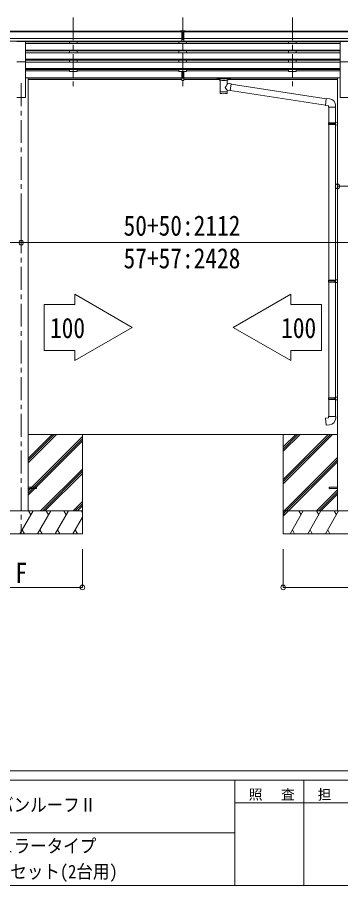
# Model space of a CAD drawing. Units: millimetres, scale not verified. Extents: x -23110 to 2444, y -5820 to 5820.
# Drawn here: x -4708 to -2596, y -5820 to -147 of the extents above; entities that cross this region are included whole.
import ezdxf
from ezdxf.enums import TextEntityAlignment as Align

# ---------------------------------------------------------------- set-up
doc = ezdxf.new("R2010")
doc.units = ezdxf.units.MM
doc.header["$LTSCALE"] = 30
doc.header["$PDMODE"] = 32
doc.header["$PDSIZE"] = 30
doc.linetypes.add('CHAIN1', pattern=[8, 5, -1, 1, -1])
for name, color, linetype, lineweight in [('0-0_0', 7, 'Continuous', 9), ('0-1_本体', 5, 'CHAIN1', 9), ('0-3_ELV2', 4, 'Continuous', 9), ('0-6_OTH_LINE', 6, 'Continuous', 9), ('0-9_OUTLINE', 7, 'Continuous', 9), ('F-0_240', 7, 'Continuous', 9)]:
    doc.layers.add(name, color=color, linetype=linetype, lineweight=lineweight)
doc.styles.add('ＭＳ ゴシック', font='')
doc.styles.get('ＭＳ ゴシック').set_extended_font_data('MS Gothic')

msp = doc.modelspace()

# ---------------------------------------------------------------- linework, layer by layer
at = {"layer": '0-0_0'}
for p, q in [((-2616.51, -2871.4), (-4638.11, -2871.4)), ((-4638.11, -3057.03), (-4452.48, -2871.4)), ((-4638.11, -3042.89), (-4466.63, -2871.4)), ((-4638.11, -3028.75), (-4480.77, -2871.4)), ((-4638.11, -3240.88), (-4283.31, -2886.08)), ((-4283.31, -2871.4), (-4283.31, -3521.4)), ((-2971.31, -3165.58), (-2677.13, -2871.4)), ((-2971.31, -3179.72), (-2662.99, -2871.4)), ((-2971.31, -3193.86), (-2648.85, -2871.4)), ((-2971.31, -2981.73), (-2860.98, -2871.4)), ((-2971.31, -2967.59), (-2875.13, -2871.4)), ((-2971.31, -2953.45), (-2889.27, -2871.4)), ((-4638.11, -3255.02), (-4283.31, -2900.22)), ((-4635.85, -3266.9), (-4283.31, -2914.36)), ((-2971.31, -3377.71), (-2616.51, -3022.91)), ((-2971.31, -3391.85), (-2616.51, -3037.05)), ((-2971.31, -3405.99), (-2616.51, -3051.2)), ((-4556.51, -3371.4), (-4283.31, -3098.21)), ((-4542.36, -3371.4), (-4283.31, -3112.35)), ((-4528.22, -3371.4), (-4283.31, -3126.5)), ((-2752.87, -3371.4), (-2616.51, -3235.04)), ((-2738.73, -3371.4), (-2616.51, -3249.19)), ((-2724.59, -3371.4), (-2616.51, -3263.33)), ((-4344.37, -3371.4), (-4283.31, -3310.34)), ((-4330.23, -3371.4), (-4283.31, -3324.49)), ((-4316.09, -3371.4), (-4283.31, -3338.63)), ((-4283.31, -3371.4), (-5083.31, -3371.4)), ((-4692.16, -3521.4), (-4605.56, -3371.4)), ((-4620.56, -3397.38), (-4635.56, -3371.4)), ((-4576.69, -3521.4), (-4490.09, -3371.4)), ((-4505.09, -3397.38), (-4520.09, -3371.4)), ((-4461.22, -3521.4), (-4374.61, -3371.4)), ((-4404.62, -3371.4), (-4389.62, -3397.38)), ((-4289.15, -3371.4), (-4283.31, -3381.5)), ((-2171.31, -3371.4), (-2971.31, -3371.4)), ((-2971.31, -3398.9), (-2955.44, -3371.4)), ((-2926.57, -3521.4), (-2839.97, -3371.4)), ((-2854.97, -3397.38), (-2869.97, -3371.4)), ((-2811.1, -3521.4), (-2724.5, -3371.4)), ((-2739.5, -3397.38), (-2754.5, -3371.4)), ((-2695.63, -3521.4), (-2609.03, -3371.4)), ((-2624.03, -3397.38), (-2639.03, -3371.4)), ((-4345.75, -3521.4), (-4283.31, -3413.26)), ((-4677.16, -3495.42), (-4662.16, -3521.4)), ((-4561.69, -3495.42), (-4546.69, -3521.4)), ((-4446.22, -3495.42), (-4431.22, -3521.4)), ((-4330.75, -3495.42), (-4315.75, -3521.4)), ((-2911.57, -3495.42), (-2896.57, -3521.4)), ((-2796.1, -3495.42), (-2781.1, -3521.4)), ((-2680.63, -3495.42), (-2665.63, -3521.4))]:
    msp.add_line(p, q, dxfattribs=at)
for points in [[(-5083.31, -2871.4), (-5083.31, -3521.4), (-4283.31, -3521.4)], [(-2971.31, -2871.4), (-2971.31, -3521.4), (-2171.31, -3521.4)]]:
    msp.add_lwpolyline(points, dxfattribs=at)
at = {"layer": '0-1_本体'}
for p, q in [((-4343.31, -147), (-4343.31, -624.52)), ((-3627.31, -147), (-3627.31, -624.52)), ((-2911.31, -147), (-2911.31, -624.52)), ((-4683.31, -577.83), (-4683.31, -3521.4))]:
    msp.add_line(p, q, dxfattribs=at)
at = {"layer": '0-3_ELV2'}
for p, q in [((-8632.81, -236.12), (-3643.81, -236.12)), ((-8632.81, -241.34), (-3643.81, -241.34)), ((-3643.81, -242.55), (-3643.81, -234.71)), ((-3643.81, -242.55), (-3633.81, -242.55)), ((-3627.31, -243.37), (-3633.81, -242.97)), ((-3633.81, -244.55), (-3620.81, -244.55)), ((-3620.81, -243.03), (-3627.31, -243.35)), ((-3620.81, -306.18), (-3620.81, -240.9)), ((-3610.81, -236.12), (1378.19, -236.12)), ((-3610.81, -241.34), (1378.19, -241.34)), ((-3633.81, -284.87), (-8632.81, -284.87)), ((-3633.81, -302.72), (-8632.81, -302.72)), ((-4710.81, -305.15), (-4655.81, -305.15)), ((-4655.81, -436.95), (-4655.81, -305.15)), ((-4655.81, -305.97), (-3633.81, -305.97)), ((-4655.81, -318.48), (-2598.81, -318.48)), ((-4368.31, -305.97), (-4368.31, -318.48)), ((-4318.31, -305.97), (-4318.31, -318.38)), ((-3652.31, -305.97), (-3652.31, -318.48)), ((-3633.81, -286.07), (-3627.31, -286.24)), ((-3633.81, -305.12), (-3627.31, -305.52)), ((-3627.31, -286.24), (-3620.81, -286.07)), ((-3627.31, -305.52), (-3620.81, -305.12)), ((-3627.31, -318.48), (-3627.31, -366.17)), ((1378.19, -284.87), (-3620.81, -284.87)), ((1378.19, -302.72), (-3620.81, -302.72)), ((-3620.81, -305.97), (-2598.81, -305.97)), ((-3602.31, -305.97), (-3602.31, -318.38)), ((-2936.31, -305.97), (-2936.31, -318.48)), ((-2886.31, -305.97), (-2886.31, -318.38)), ((-2598.81, -436.95), (-2598.81, -305.15)), ((-2598.81, -305.15), (-2543.81, -305.15)), ((-2598.81, -360.36), (-4655.81, -360.36)), ((-2598.81, -361.85), (-4655.81, -361.85)), ((-2598.81, -366.17), (-4655.81, -366.17)), ((-2598.81, -379.03), (-4655.81, -379.03)), ((-4368.31, -366.17), (-4368.31, -379.03)), ((-4318.31, -366.17), (-4318.31, -379.03)), ((-3652.31, -366.17), (-3652.31, -379.03)), ((-3627.31, -379.03), (-3627.31, -426.72)), ((-3602.31, -366.17), (-3602.31, -379.03)), ((-2936.31, -366.17), (-2936.31, -379.03)), ((-2886.31, -366.17), (-2886.31, -379.03)), ((-4710.81, -436.95), (-4655.81, -436.95)), ((-2598.81, -420.91), (-4655.81, -420.91)), ((-2598.81, -422.4), (-4655.81, -422.4)), ((-2598.81, -426.72), (-4655.81, -426.72)), ((-4655.81, -436.95), (-4655.81, -671.4)), ((-2598.81, -439.58), (-4655.81, -439.58)), ((-4368.31, -426.72), (-4368.31, -439.48)), ((-4318.31, -426.72), (-4318.31, -439.58)), ((-3652.31, -426.72), (-3652.31, -439.48)), ((-3627.31, -439.58), (-3627.31, -487.27)), ((-3602.31, -426.72), (-3602.31, -439.58)), ((-2936.31, -426.72), (-2936.31, -439.48)), ((-2886.31, -426.72), (-2886.31, -439.58)), ((-2598.81, -436.95), (-2598.81, -671.4)), ((-2598.81, -436.95), (-2543.81, -436.95)), ((-2598.81, -481.45), (-4655.81, -481.45)), ((-2598.81, -482.95), (-4655.81, -482.95)), ((-2598.81, -487.27), (-4655.81, -487.27)), ((-4655.81, -495.81), (-4368.31, -495.81)), ((-4368.31, -487.27), (-4368.31, -500.76)), ((-4318.31, -500.76), (-4368.31, -500.76)), ((-4318.31, -487.27), (-4318.31, -500.76)), ((-3652.31, -495.81), (-4318.31, -495.81)), ((-3652.31, -487.27), (-3652.31, -500.76)), ((-3602.31, -500.76), (-3652.31, -500.76)), ((-3633.81, -560.48), (-3633.81, -500.76)), ((-3620.81, -560.48), (-3620.81, -500.76)), ((-3602.31, -487.27), (-3602.31, -500.76)), ((-2936.31, -495.81), (-3602.31, -495.81)), ((-2936.31, -487.27), (-2936.31, -500.76)), ((-2886.31, -500.76), (-2936.31, -500.76)), ((-2886.31, -487.27), (-2886.31, -500.76)), ((-2886.31, -495.81), (-2598.81, -495.81)), ((-4638.11, -542.4), (-4655.81, -542.4)), ((-4638.11, -542.4), (-4638.11, -3371.4)), ((-3633.81, -542.83), (-4638.11, -542.83)), ((-3633.81, -544.22), (-4638.11, -544.22)), ((-3633.81, -551.91), (-4638.11, -551.91)), ((-3633.81, -538.24), (-3620.81, -538.24)), ((-3633.81, -543.64), (-3620.81, -543.64)), ((-3633.81, -559.42), (-3627.31, -559.82)), ((-3627.31, -559.82), (-3620.81, -559.42)), ((-2616.51, -542.83), (-3620.81, -542.83)), ((-2616.51, -544.22), (-3620.81, -544.22)), ((-3386.81, -551.91), (-3620.81, -551.91)), ((-2616.51, -551.91), (-3332.81, -551.91)), ((-2616.51, -542.4), (-2598.81, -542.4)), ((-2616.51, -542.4), (-2616.51, -3371.4)), ((-4710.81, -671.4), (-4655.81, -671.4)), ((-2598.81, -671.4), (-2543.81, -671.4)), ((-4638.11, -3216.9), (-4583.31, -3216.9)), ((-4638.11, -3225.9), (-4583.31, -3225.9)), ((-4583.31, -3216.9), (-4583.31, -3225.9)), ((-2671.31, -3216.9), (-2671.31, -3225.9)), ((-2671.31, -3216.9), (-2616.51, -3216.9)), ((-2671.31, -3225.9), (-2616.51, -3225.9))]:
    msp.add_line(p, q, dxfattribs=at)
for points in [[(-3643.81, -234.71), (-3625.81, -234.55), (-3610.81, -234.69)], [(-3620.81, -306.18), (-3627.31, -306.58), (-3633.81, -306.18), (-3633.81, -240.84)], [(-3620.81, -242.51), (-3610.81, -242.42), (-3610.81, -234.69)], [(-3620.81, -287.18), (-3624.07, -287.26), (-3627.31, -287.34), (-3630.56, -287.26), (-3633.81, -287.18)], [(-3620.81, -560.48), (-3627.31, -560.88), (-3633.81, -560.48)]]:
    msp.add_lwpolyline(points, dxfattribs=at)
msp.add_ellipse((-3602.74, -244.86), major_axis=(24.57, -1.51), ratio=0.121868, start_param=3.1422238, end_param=3.1491027, dxfattribs=at)
at = {"layer": '0-6_OTH_LINE'}
for p, q in [((-2616.51, -1250.95), (-2526.11, -1250.95)), ((-4683.31, -1618.9), (-4683.31, -1368.9)), ((-4683.31, -1618.9), (-7583.31, -1618.9)), ((1404.69, -1618.9), (-4683.31, -1618.9)), ((-4283.31, -3871.4), (-4283.31, -3621.42)), ((-4283.31, -3871.4), (-4283.31, -3621.42)), ((-2971.31, -3871.4), (-2971.31, -3621.42)), ((-2971.31, -3871.4), (-2971.31, -3621.42)), ((-5083.31, -3871.4), (-4283.31, -3871.4)), ((-5083.31, -3871.4), (-4283.31, -3871.4)), ((-2971.31, -3871.4), (-2171.31, -3871.4)), ((-2971.31, -3871.4), (-2171.31, -3871.4))]:
    msp.add_line(p, q, dxfattribs=at)
at = {"layer": '0-6_OTH_LINE', "color": 7}
for p, q in [((-4333.18, -1955.91), (-4333.18, -2023.11)), ((-2921.45, -1955.91), (-2921.45, -2023.11)), ((-4333.18, -2322.71), (-4533.58, -2322.71)), ((-4333.18, -2322.71), (-4333.18, -2389.91)), ((-2921.45, -2322.71), (-2721.05, -2322.71)), ((-2921.45, -2322.71), (-2921.45, -2389.91))]:
    msp.add_line(p, q, dxfattribs=at)
for points in [[(-4333.18, -2389.91), (-3957.32, -2172.91), (-4333.18, -1955.91)], [(-2921.45, -2389.91), (-3297.31, -2172.91), (-2921.45, -1955.91)], [(-4333.18, -2023.11), (-4533.58, -2023.11), (-4533.58, -2322.71)], [(-2921.45, -2023.11), (-2721.05, -2023.11), (-2721.05, -2322.71)]]:
    msp.add_lwpolyline(points, dxfattribs=at)
at = {"layer": '0-6_OTH_LINE'}
for p in [(-2616.51, -1250.95), (-4683.31, -1618.9), (-4283.31, -3871.4), (-2971.31, -3871.4)]:
    msp.add_point(p, dxfattribs=at)
at = {"layer": '0-9_OUTLINE'}
for p, q in [((-3403.31, -545), (-3403.31, -550.76)), ((-3401.31, -544.34), (-3318.31, -544.34)), ((-3401.31, -546.52), (-3318.31, -546.52)), ((-3401.31, -551.42), (-3386.81, -551.42)), ((-3386.81, -557.07), (-3386.81, -550.52)), ((-3382.71, -557.99), (-3382.73, -643.43)), ((-3336.91, -576.73), (-3336.91, -557.99)), ((-3332.81, -557.07), (-3332.81, -550.52)), ((-3332.81, -551.42), (-3318.31, -551.42)), ((-3316.31, -545), (-3316.31, -550.76)), ((-3311.7, -580.64), (-3336.92, -576.73)), ((-3336.9, -643.43), (-3336.92, -622.76)), ((-3336.92, -623.07), (-3318.72, -625.9)), ((-3311.7, -580.64), (-3318.72, -625.9)), ((-2690.7, -679.04), (-3312.01, -582.65)), ((-2694.37, -720.97), (-3318.45, -624.16)), ((-2669.7, -679), (-2690.54, -677.18)), ((-2674.62, -734.75), (-2628.62, -734.75)), ((-2672.51, -734.75), (-2672.51, -835.47)), ((-2630.51, -734.75), (-2630.51, -832.91)), ((-2628.62, -734.75), (-2628.62, -723.83)), ((-2674.51, -837.47), (-2673.51, -835.47)), ((-2674.51, -837.47), (-2630.51, -837.47)), ((-2674.51, -837.47), (-2674.51, -845.47)), ((-2674.51, -845.47), (-2630.51, -845.47)), ((-2674.51, -845.47), (-2673.51, -847.47)), ((-2673.51, -835.47), (-2630.51, -835.47)), ((-2673.51, -847.47), (-2630.51, -847.47)), ((-2672.51, -847.47), (-2672.51, -1864.16)), ((-2634.99, -837.47), (-2635.42, -835.47)), ((-2632.51, -832.97), (-2616.51, -832.5)), ((-2632.51, -834.97), (-2632.51, -832.97)), ((-2632.51, -834.97), (-2630.51, -834.97)), ((-2632.51, -849.97), (-2632.51, -847.97)), ((-2632.51, -849.97), (-2616.51, -850.44)), ((-2630.51, -850.03), (-2630.51, -1861.6)), ((-2616.51, -832.5), (-2616.51, -850.44)), ((-2674.51, -1866.16), (-2673.51, -1864.16)), ((-2674.51, -1866.16), (-2630.51, -1866.16)), ((-2674.51, -1866.16), (-2674.51, -1874.16)), ((-2673.51, -1864.16), (-2630.51, -1864.16)), ((-2634.99, -1866.16), (-2635.42, -1864.16)), ((-2632.51, -1861.66), (-2616.51, -1861.19)), ((-2632.51, -1863.66), (-2632.51, -1861.66)), ((-2632.51, -1863.66), (-2630.51, -1863.66)), ((-2616.51, -1861.19), (-2616.51, -1879.13)), ((-2674.51, -1874.16), (-2630.51, -1874.16)), ((-2674.51, -1874.16), (-2673.51, -1876.16)), ((-2673.51, -1876.16), (-2630.51, -1876.16)), ((-2672.51, -1876.16), (-2672.51, -2631.84)), ((-2632.51, -1878.66), (-2632.51, -1876.66)), ((-2632.51, -1878.66), (-2616.51, -1879.13)), ((-2630.51, -1878.72), (-2630.51, -2629.28)), ((-2674.51, -2633.84), (-2673.51, -2631.84)), ((-2674.51, -2633.84), (-2630.51, -2633.84)), ((-2674.51, -2633.84), (-2674.51, -2641.84)), ((-2674.51, -2641.84), (-2630.51, -2641.84)), ((-2674.51, -2641.84), (-2673.51, -2643.84)), ((-2673.51, -2631.84), (-2630.51, -2631.84)), ((-2673.51, -2643.84), (-2630.51, -2643.84)), ((-2672.51, -2643.84), (-2672.51, -2753.84)), ((-2634.99, -2633.84), (-2635.42, -2631.84)), ((-2632.51, -2629.34), (-2616.51, -2628.87)), ((-2632.51, -2631.34), (-2632.51, -2629.34)), ((-2632.51, -2631.34), (-2630.51, -2631.34)), ((-2632.51, -2646.34), (-2632.51, -2644.34)), ((-2632.51, -2646.34), (-2616.51, -2646.81)), ((-2630.51, -2646.4), (-2630.51, -2753.84)), ((-2616.51, -2628.87), (-2616.51, -2646.81)), ((-2674.51, -2753.84), (-2628.51, -2753.84)), ((-2674.51, -2763.84), (-2674.51, -2753.84)), ((-2628.51, -2753.84), (-2628.51, -2764.76))]:
    msp.add_line(p, q, dxfattribs=at)
for points in [[(-3403.31, -545), (-3403.28, -544.81), (-3403.19, -544.67), (-3403.1, -544.58), (-3402.99, -544.52), (-3402.87, -544.47), (-3402.58, -544.41), (-3402.09, -544.36), (-3401.55, -544.34), (-3401.31, -544.34)], [(-3403.31, -550.76), (-3403.28, -550.95), (-3403.19, -551.09), (-3403.1, -551.19), (-3402.99, -551.25), (-3402.87, -551.29), (-3402.58, -551.35), (-3402.09, -551.4), (-3401.55, -551.42), (-3401.31, -551.42)], [(-3318.31, -544.34), (-3317.96, -544.34), (-3317.43, -544.37), (-3316.98, -544.42), (-3316.68, -544.5), (-3316.51, -544.59), (-3316.39, -544.73), (-3316.32, -544.91), (-3316.31, -545)], [(-3318.31, -551.42), (-3317.96, -551.42), (-3317.43, -551.39), (-3316.98, -551.34), (-3316.68, -551.27), (-3316.51, -551.17), (-3316.39, -551.03), (-3316.32, -550.85), (-3316.31, -550.76)], [(-2690.54, -677.18), (-2694.55, -723), (-2674.62, -724.75), (-2674.62, -734.75)], [(-2634.99, -837.47), (-2634.99, -845.47), (-2635.42, -847.47)], [(-2632.51, -847.97), (-2630.51, -847.97), (-2630.51, -834.97)], [(-2634.99, -1866.16), (-2634.99, -1874.16), (-2635.42, -1876.16)], [(-2632.51, -1876.66), (-2630.51, -1876.66), (-2630.51, -1863.66)], [(-2634.99, -2633.84), (-2634.99, -2641.84), (-2635.42, -2643.84)], [(-2632.51, -2644.34), (-2630.51, -2644.34), (-2630.51, -2631.34)], [(-2669.59, -2809.59), (-2690.43, -2811.41), (-2694.44, -2765.59), (-2674.51, -2763.84)]]:
    msp.add_lwpolyline(points, dxfattribs=at)
for centre, start, end in [((-2673.62, -723.83), 0, 85), ((-2673.51, -2764.76), 275, 0)]:
    msp.add_arc(centre, 45, start, end, dxfattribs=at)
for centre, major_axis, ratio, start_param, end_param in [((-3401.31, -546.73), (2, 0), 0.109601, 3.1415927, 4.712389), ((-3359.81, -556.98), (27.06, 0), 0.069685, 3.1415927, 6.2831853), ((-3359.81, -550.52), (27, 0), 0.070066, 6.2831853, 9.424778), ((-3348.81, -554.5), (16, 0), 0.361356, 6.2636979, 6.2831853), ((-3318.31, -546.73), (2, 0), 0.109601, 4.712389, 6.2831853), ((-3359.82, -603.27), (-22.81, -26.62), 0.234429, 1.6855472, 3.1268519), ((-3357.26, -600.62), (20.32, -22.25), 0.045535, 0.0389954, 1.3075346), ((-3359.81, -643.43), (22.92, 0), 0.101955, 3.1415499, 6.2833984), ((-3359.81, -630.99), (22.91, 0), 0.122865, 3.1415927, 6.2831853)]:
    msp.add_ellipse(centre, major_axis=major_axis, ratio=ratio, start_param=start_param, end_param=end_param, dxfattribs=at)
at = {"layer": 'F-0_240', "color": 5}
for p, q in [((-14419.99, -5070), (2020.01, -5070)), ((-14419.99, -5130), (-646.75, -5130)), ((-3286.75, -5130), (-3286.75, -5820)), ((-2836.75, -5130), (-2836.75, -5820)), ((-3286.75, -5280), (-1486.75, -5280)), ((-9436.75, -5475), (-3286.75, -5475)), ((-14419.99, -5820), (2020.01, -5820))]:
    msp.add_line(p, q, dxfattribs=at)

# ---------------------------------------------------------------- texts
at = {"layer": '0-6_OTH_LINE', "color": 7, "style": 'ＭＳ ゴシック', "width": 0.85}
for s, p in [('50+50:2112', (-4014.29, -1612.9)), ('57+57:2428', (-4014.29, -1826.45)), ('100', (-4494.85, -2281.66)), ('100', (-2984.78, -2281.66)), ('F', (-4720.81, -3881.4)), ('F', (-4720.81, -3881.4))]:
    msp.add_text(s, height=132, dxfattribs=at).set_placement(p, align=Align.BOTTOM_LEFT)
at = {"layer": 'F-0_240', "style": 'ＭＳ ゴシック', "width": 0.9}
for s, p in [('アーバンルーフⅡ', (-5056.75, -5362.5)), ('レギュラータイプ', (-5056.75, -5630.88)), ('奥行連棟セット(2台用)', (-5186.3, -5798.5))]:
    msp.add_text(s, height=87.98, dxfattribs=at).set_placement(p, align=Align.BOTTOM_LEFT)
at = {"layer": 'F-0_240', "char_height": 65.98, "attachment_point": 7, "style": 'ＭＳ ゴシック'}
for s, insert in [('\\T1.17;照\u3000査', (-3196.75, -5265)), ('\\T1.17;担\u3000当', (-2746.75, -5265))]:
    msp.add_mtext(s, dxfattribs=dict(at, insert=insert))

doc.saveas('drawing.dxf')
